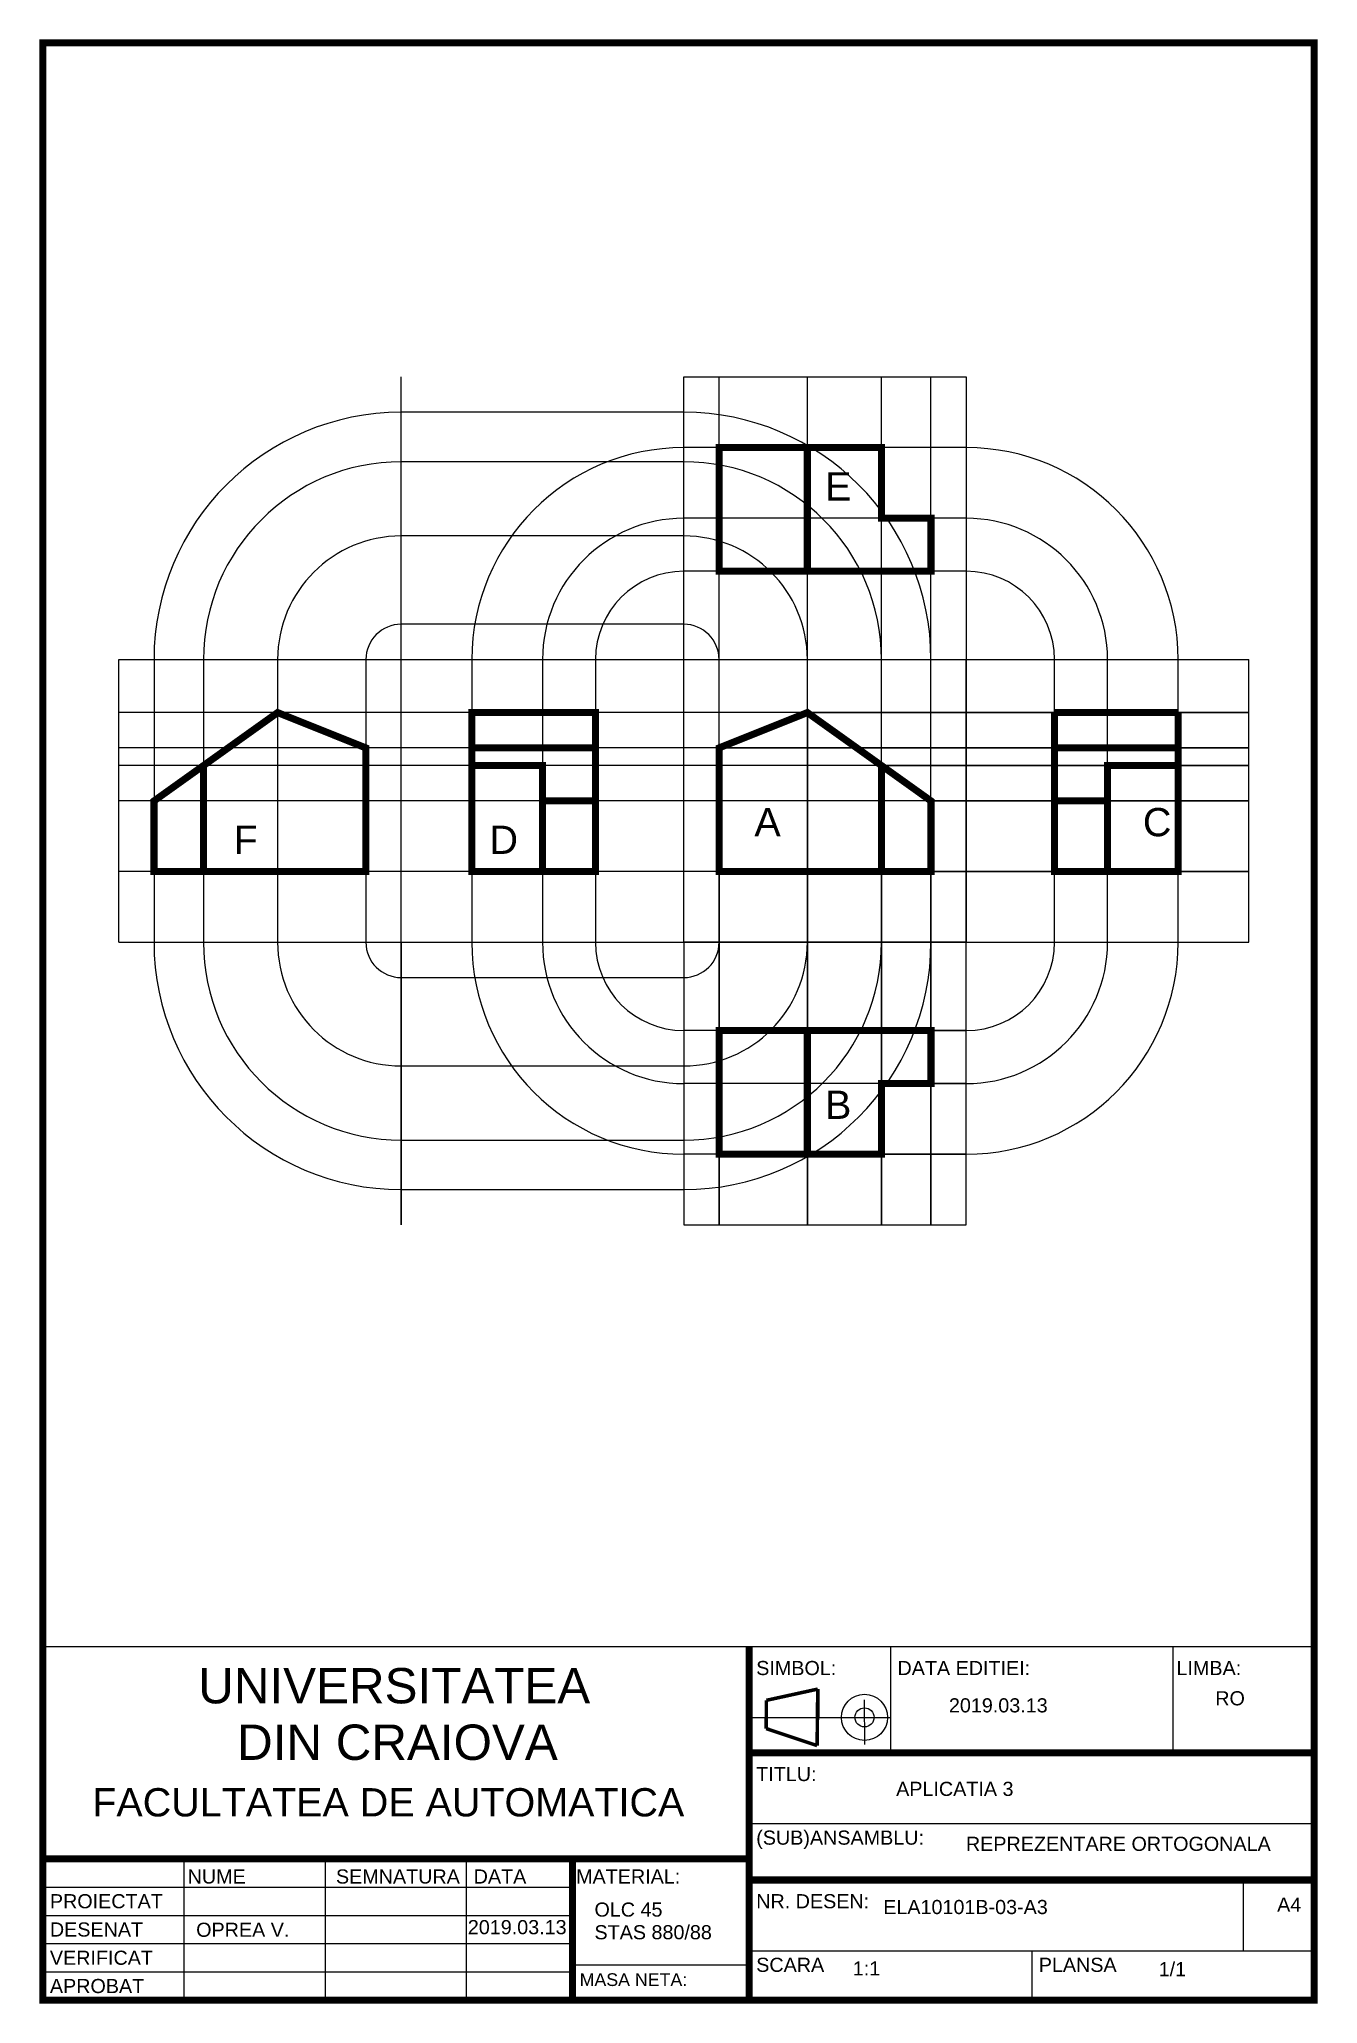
# Model space of a CAD drawing. Header units: millimetres. Extents: x 470 to 651, y 128 to 406.
import ezdxf

# ---------------------------------------------------------------- set-up
doc = ezdxf.new("R2010")
doc.units = ezdxf.units.MM
doc.header["$LTSCALE"] = 0.5
doc.linetypes.add('DASHDOT', pattern=[25.4, 12.7, -6.35, 0, -6.35])
doc.linetypes.add('HIDDEN', pattern=[9.525, 6.35, -3.175])
doc.styles.add('S1', font='arial.ttf')
doc.styles.get("Standard").update_dxf_attribs({"font": 'arial.ttf'})

# ---------------------------------------------------------------- blocks, each defined once
blk = doc.blocks.new('PT APL 3')
at = {"linetype": 'Continuous'}
for p, q in [((-57.5, -60), (-57.5, 60)), ((-12.5, -60), (-12.5, 60)), ((0, -60), (0, 60)), ((10.5, -60), (10.5, 60)), ((17.5, -60), (17.5, 60)), ((-17.5, 55), (-57.5, 55)), ((-17.5, 48), (-57.5, 48)), ((22.5, 50), (-17.5, 50)), ((22.5, 40), (-17.5, 40)), ((-17.5, 37.5), (-57.5, 37.5)), ((22.5, 32.5), (-17.5, 32.5)), ((-17.5, 25), (-57.5, 25)), ((-92.5, 20), (-92.5, -20)), ((-85.5, 20), (-85.5, -20)), ((-75, 20), (-75, -20)), ((-62.5, 20), (-62.5, -20)), ((-47.5, 20), (-47.5, -20)), ((-37.5, 20), (-37.5, -20)), ((-30, 20), (-30, -20)), ((-17.5, -20), (-17.5, 20)), ((-17.5, 20), (22.5, 20)), ((22.5, 20), (22.5, -20)), ((35, -20), (35, 20)), ((42.5, -20), (42.5, 20)), ((52.5, -20), (52.5, 20)), ((62.5, 12.5), (-97.5, 12.5)), ((0, 12.5), (62.5, 12.5)), ((0, 12.5), (0, -60)), ((62.5, 7.5), (-97.5, 7.5)), ((-12.5, 7.5), (62.5, 7.5)), ((-12.5, 7.5), (-12.5, -60)), ((62.5, 5), (-97.5, 5)), ((10.5, 5), (62.5, 5)), ((62.5, 0), (-97.5, 0)), ((17.5, 0), (17.5, -60)), ((17.5, 0), (62.5, 0)), ((62.5, -10), (-97.5, -10)), ((10.5, -10), (10.5, -60)), ((17.5, -10), (62.5, -10)), ((-57.5, -20), (-57.5, -60)), ((22.5, -20), (-17.5, -20)), ((-57.5, -25), (-17.5, -25)), ((22.5, -32.5), (-17.5, -32.5)), ((-12.5, -32.5), (22.5, -32.5)), ((-57.5, -37.5), (-17.5, -37.5)), ((22.5, -40), (-17.5, -40)), ((10.5, -40), (22.5, -40)), ((-57.5, -48), (-17.5, -48)), ((22.5, -50), (-17.5, -50)), ((-12.5, -50), (22.5, -50)), ((-57.5, -55), (-17.5, -55))]:
    blk.add_line(p, q, dxfattribs=at)
for p, q in [((-17.5, 20), (-17.5, 60)), ((-17.5, 60), (22.5, 60)), ((22.5, 60), (22.5, 20)), ((-97.5, -20), (-97.5, 20)), ((-97.5, 20), (-57.5, 20)), ((-57.5, 20), (-17.5, 20)), ((-57.5, -20), (-57.5, 20)), ((-17.5, 20), (22.5, 20)), ((-17.5, -20), (-17.5, 20)), ((22.5, 20), (62.5, 20)), ((22.5, -20), (22.5, 20)), ((62.5, -20), (62.5, 20)), ((-97.5, -20), (-57.5, -20)), ((-57.5, -20), (-17.5, -20)), ((-17.5, -20), (22.5, -20)), ((-17.5, -20), (-17.5, -60)), ((22.5, -20), (62.5, -20)), ((22.5, -60), (22.5, -20)), ((-17.5, -60), (22.5, -60))]:
    blk.add_line(p, q)
at = {"linetype": 'Continuous', "const_width": 1}
for points in [[(-12.5, 50), (10.5, 50), (10.5, 40), (17.5, 40), (17.5, 32.5), (-12.5, 32.5), (-12.5, 50)], [(-62.5, -10), (-92.5, -10), (-92.5, 0), (-75, 12.5), (-62.5, 7.5), (-62.5, -10)], [(-30, 12.5), (-47.5, 12.5), (-47.5, -10), (-30, -10), (-30, 12.5)], [(-12.5, -10), (17.5, -10), (17.5, 0), (0, 12.5), (-12.5, 7.5), (-12.5, -10)], [(35, 12.5), (52.5, 12.5)], [(35, 12.5), (35, -10), (52.5, -10), (52.5, 12.5)], [(35, 7.5), (52.5, 7.5)], [(-37.5, -10), (-37.5, 5), (-47.5, 5)], [(17.5, -10), (10.5, -10), (10.5, 5)], [(-37.5, 0), (-30, 0)], [(0, -50), (0, -32.5)]]:
    blk.add_lwpolyline(points, dxfattribs=at)
at = {"linetype": 'HIDDEN', "const_width": 1}
for points in [[(0, 50), (0, 32.5)], [(-47.5, 7.5), (-30, 7.5)], [(-85.5, 5), (-85.5, -10)], [(52.5, 5), (42.5, 5), (42.5, -10)], [(42.5, 0), (35, 0)]]:
    blk.add_lwpolyline(points, dxfattribs=at)
at = {"linetype": 'Continuous', "const_width": 1}
blk.add_lwpolyline([(-12.5, -50), (10.5, -50), (10.5, -40), (17.5, -40), (17.5, -32.5), (-12.5, -32.5)], close=True, dxfattribs=at)
at = {"linetype": 'Continuous'}
for centre, radius, start, end in [((-57.5, 20), 35, 90, 180), ((-17.5, 20), 35, 0, 90), ((-57.5, 20), 28, 90, 180), ((-17.5, 20), 30, 90, 180), ((-17.5, 20), 28, 0, 90), ((22.5, 20), 30, 0, 90), ((-17.5, 20), 20, 90, 180), ((22.5, 20), 20, 0, 90), ((-57.5, 20), 17.5, 90, 180), ((-17.5, 20), 17.5, 0, 90), ((-17.5, 20), 12.5, 90, 180), ((22.5, 20), 12.5, 0, 90), ((-57.5, 20), 5, 90, 180), ((-17.5, 20), 5, 0, 90), ((-57.5, -20), 35, 180, 270), ((-57.5, -20), 28, 180, 270), ((-57.5, -20), 17.5, 180, 270), ((-57.5, -20), 5, 180, 270), ((-17.5, -20), 30, 180, 270), ((-17.5, -20), 20, 180, 270), ((-17.5, -20), 12.5, 180, 270), ((-17.5, -20), 5, 270, 0), ((-17.5, -20), 17.5, 270, 0), ((-17.5, -20), 28, 270, 0), ((-17.5, -20), 35, 270, 0), ((22.5, -20), 12.5, 270, 0), ((22.5, -20), 20, 270, 0), ((22.5, -20), 30, 270, 0)]:
    blk.add_arc(centre, radius, start, end, dxfattribs=at)
at = {"linetype": 'HIDDEN'}
for s, p in [('E', (2.5, 42.5)), ('A', (-7.5, -5)), ('C', (47.5, -5)), ('F', (-81.23, -7.5)), ('D', (-45, -7.5)), ('B', (2.5, -45))]:
    blk.add_text(s, height=4, dxfattribs=at).set_placement(p)

msp = doc.modelspace()

# ---------------------------------------------------------------- linework, layer by layer
for p, q in [((590.48, 178.56), (590.48, 163.56)), ((630.48, 178.56), (630.48, 163.56)), ((570.48, 153.56), (650.48, 153.56)), ((490.48, 128.56), (490.48, 148.56)), ((510.48, 128.56), (510.48, 148.56)), ((530.48, 128.56), (530.48, 148.56)), ((640.48, 135.56), (640.48, 145.56)), ((470.48, 144.56), (545.48, 144.56)), ((470.48, 140.56), (545.48, 140.56)), ((470.48, 136.56), (545.48, 136.56)), ((545.48, 133.56), (570.48, 133.56)), ((570.48, 135.56), (650.48, 135.56)), ((610.48, 135.56), (610.48, 128.56)), ((470.48, 132.56), (545.48, 132.56))]:
    msp.add_line(p, q)
at = {"linetype": 'DASHDOT'}
for p, q in [((586.84, 164.73), (586.77, 174.15)), ((570.48, 168.58), (590.48, 168.58))]:
    msp.add_line(p, q, dxfattribs=at)
at = {"linetype": 'Continuous'}
msp.add_line((570.48, 168.58), (590.48, 168.58), dxfattribs=at)
at = {"const_width": 1}
msp.add_lwpolyline([(470.48, 128.56), (650.48, 128.56), (650.48, 405.56), (470.48, 405.56)], close=True, dxfattribs=at)
msp.add_lwpolyline([(470.48, 128.56), (470.48, 128.56), (650.48, 128.56), (650.48, 178.56), (470.48, 178.56)], close=True)
for points in [[(570.48, 128.56), (570.48, 178.56), (570.48, 178.56)], [(650.48, 163.56), (570.48, 163.56)], [(470.48, 148.56), (570.48, 148.56)], [(545.48, 128.56), (545.48, 148.56)], [(650.48, 145.56), (570.48, 145.56)]]:
    msp.add_lwpolyline(points, dxfattribs=at)
at = {"linetype": 'Continuous', "const_width": 0.5}
for points in [[(572.92, 170.99), (580.19, 172.58)], [(580.19, 168.58), (580.19, 172.58), (580.1, 164.58)], [(572.92, 168.99), (572.92, 170.99), (572.89, 166.99)], [(572.89, 166.99), (580.1, 164.58)]]:
    msp.add_lwpolyline(points, dxfattribs=at)
at = {"linetype": 'Continuous'}
for radius in [3.27, 1.35]:
    msp.add_circle((586.81, 168.58), radius, dxfattribs=at)

# ---------------------------------------------------------------- block references
msp.add_blockref('PT APL 3', (578.72, 298.27), dxfattribs=at)

# ---------------------------------------------------------------- texts
at = {"style": 'S1'}
for s, height, p in [('UNIVERSITATEA', 5, (492.48, 170.56)), ('SIMBOL:', 2, (571.48, 174.56)), ('DATA EDITIEI:', 2, (591.48, 174.56)), ('LIMBA:', 2, (630.98, 174.56)), ('DIN CRAIOVA', 5, (497.98, 162.56)), ('TITLU:', 2, (571.48, 159.56)), ('FACULTATEA DE AUTOMATICA', 4, (477.48, 154.56)), ('(SUB)ANSAMBLU:', 2, (571.48, 150.56)), ('NUME', 2, (490.98, 145.06)), ('SEMNATURA', 2, (511.98, 145.06)), ('DATA', 2, (531.48, 145.06)), ('MATERIAL:', 2, (545.98, 145.06)), ('PROIECTAT', 2, (471.48, 141.56)), ('NR. DESEN:', 2, (571.48, 141.56)), ('DESENAT', 2, (471.48, 137.56)), ('VERIFICAT', 2, (471.48, 133.56)), ('SCARA', 2, (571.48, 132.56)), ('PLANSA', 2, (611.48, 132.56)), ('APROBAT', 2, (471.48, 129.56)), ('MASA NETA:', 1.8, (546.48, 130.56))]:
    msp.add_text(s, height=height, dxfattribs=at).set_placement(p)
at = {"linetype": 'Continuous'}
for s, p in [('2019.03.13', (598.76, 169.28)), ('RO', (636.47, 170.28)), ('APLICATIA 3', (591.29, 157.46)), ('REPREZENTARE ORTOGONALA', (601.17, 149.68)), ('OLC 45', (548.58, 140.38)), ('ELA10101B-03-A3', (589.46, 140.74)), ('A4', (645.23, 141.08)), ('OPREA V.', (492.19, 137.52)), ('2019.03.13', (530.65, 137.89)), ('STAS 880/88', (548.58, 137.17)), ('1:1', (585.15, 132.05)), ('1/1', (628.46, 131.95))]:
    msp.add_text(s, height=2, dxfattribs=at).set_placement(p)

doc.saveas('drawing.dxf')
